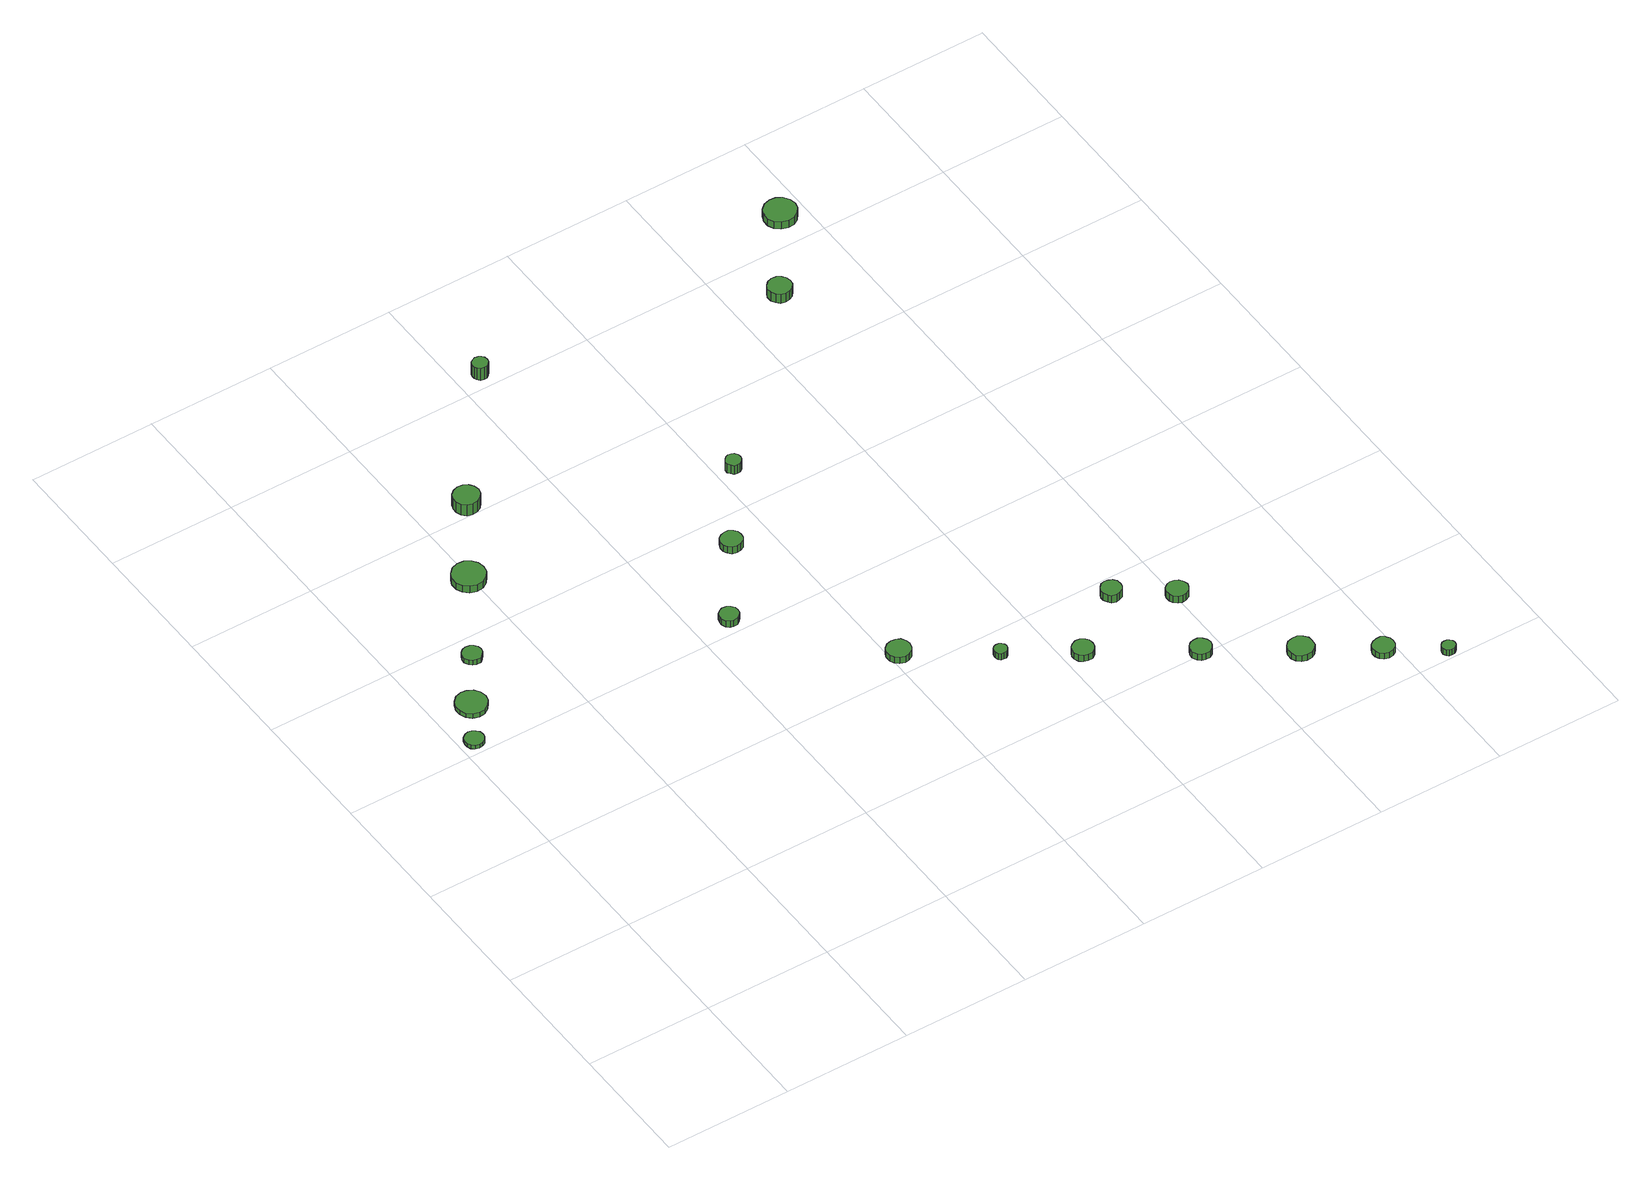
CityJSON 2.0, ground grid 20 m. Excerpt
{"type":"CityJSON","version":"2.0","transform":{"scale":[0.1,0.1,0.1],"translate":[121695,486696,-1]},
"CityObjects":{
"tree1":{"type":"SolitaryVegetationObject","attributes":{"function":"something"},"geometry":[{"type":"MultiSurface","lod":"1","boundaries":[[[0,1,2,3,4,5,6,7,8,9,10,11,12,13,14]],[[15,16,17,18,19,20,21,22,23,24,25,26,27,28,29]],[[0,29,28,1]],[[1,28,27,2]],[[2,27,26,3]],[[3,26,25,4]],[[4,25,24,5]],[[5,24,23,6]],[[6,23,22,7]],[[7,22,21,8]],[[8,21,20,9]],[[9,20,19,10]],[[10,19,18,11]],[[11,18,17,12]],[[12,17,16,13]],[[13,16,15,14]],[[14,15,29,0]]]}]},
"tree2":{"type":"SolitaryVegetationObject","attributes":{"function":"something"},"geometry":[{"type":"MultiSurface","lod":"1","boundaries":[[[30,31,32,33,34,35,36,37,38,39,40,41,42,43,44]],[[45,46,47,48,49,50,51,52,53,54,55,56,57,58,59]],[[30,59,58,31]],[[31,58,57,32]],[[32,57,56,33]],[[33,56,55,34]],[[34,55,54,35]],[[35,54,53,36]],[[36,53,52,37]],[[37,52,51,38]],[[38,51,50,39]],[[39,50,49,40]],[[40,49,48,41]],[[41,48,47,42]],[[42,47,46,43]],[[43,46,45,44]],[[44,45,59,30]]]}]},
"tree3":{"type":"SolitaryVegetationObject","attributes":{"function":"something"},"geometry":[{"type":"MultiSurface","lod":"1","boundaries":[[[60,61,62,63,64,65,66,67,68,69,70,71,72,73,74]],[[75,76,77,78,79,80,81,82,83,84,85,86,87,88,89]],[[60,89,88,61]],[[61,88,87,62]],[[62,87,86,63]],[[63,86,85,64]],[[64,85,84,65]],[[65,84,83,66]],[[66,83,82,67]],[[67,82,81,68]],[[68,81,80,69]],[[69,80,79,70]],[[70,79,78,71]],[[71,78,77,72]],[[72,77,76,73]],[[73,76,75,74]],[[74,75,89,60]]]}]},
"tree4":{"type":"SolitaryVegetationObject","attributes":{"function":"something"},"geometry":[{"type":"MultiSurface","lod":"1","boundaries":[[[90,91,92,93,94,95,96,97,98,99,100,101,102,103,104]],[[105,106,107,108,109,110,111,112,113,114,115,116,117,118,119]],[[90,119,118,91]],[[91,118,117,92]],[[92,117,116,93]],[[93,116,115,94]],[[94,115,114,95]],[[95,114,113,96]],[[96,113,112,97]],[[97,112,111,98]],[[98,111,110,99]],[[99,110,109,100]],[[100,109,108,101]],[[101,108,107,102]],[[102,107,106,103]],[[103,106,105,104]],[[104,105,119,90]]]}]},
"tree5":{"type":"SolitaryVegetationObject","attributes":{"function":"something"},"geometry":[{"type":"MultiSurface","lod":"1","boundaries":[[[120,121,122,123,124,125,126,127,128,129,130,131,132,133,134]],[[135,136,137,138,139,140,141,142,143,144,145,146,147,148,149]],[[120,149,148,121]],[[121,148,147,122]],[[122,147,146,123]],[[123,146,145,124]],[[124,145,144,125]],[[125,144,143,126]],[[126,143,142,127]],[[127,142,141,128]],[[128,141,140,129]],[[129,140,139,130]],[[130,139,138,131]],[[131,138,137,132]],[[132,137,136,133]],[[133,136,135,134]],[[134,135,149,120]]]}]},
"tree6":{"type":"SolitaryVegetationObject","attributes":{"function":"something"},"geometry":[{"type":"MultiSurface","lod":"1","boundaries":[[[150,151,152,153,154,155,156,157,158,159,160,161,162,163,164]],[[165,166,167,168,169,170,171,172,173,174,175,176,177,178,179]],[[150,179,178,151]],[[151,178,177,152]],[[152,177,176,153]],[[153,176,175,154]],[[154,175,174,155]],[[155,174,173,156]],[[156,173,172,157]],[[157,172,171,158]],[[158,171,170,159]],[[159,170,169,160]],[[160,169,168,161]],[[161,168,167,162]],[[162,167,166,163]],[[163,166,165,164]],[[164,165,179,150]]]}]},
"tree7":{"type":"SolitaryVegetationObject","attributes":{"function":"something"},"geometry":[{"type":"MultiSurface","lod":"1","boundaries":[[[180,181,182,183,184,185,186,187,188,189,190,191,192,193,194]],[[195,196,197,198,199,200,201,202,203,204,205,206,207,208,209]],[[180,209,208,181]],[[181,208,207,182]],[[182,207,206,183]],[[183,206,205,184]],[[184,205,204,185]],[[185,204,203,186]],[[186,203,202,187]],[[187,202,201,188]],[[188,201,200,189]],[[189,200,199,190]],[[190,199,198,191]],[[191,198,197,192]],[[192,197,196,193]],[[193,196,195,194]],[[194,195,209,180]]]}]},
"tree8":{"type":"SolitaryVegetationObject","attributes":{"function":"something"},"geometry":[{"type":"MultiSurface","lod":"1","boundaries":[[[210,211,212,213,214,215,216,217,218,219,220,221,222,223,224]],[[225,226,227,228,229,230,231,232,233,234,235,236,237,238,239]],[[210,239,238,211]],[[211,238,237,212]],[[212,237,236,213]],[[213,236,235,214]],[[214,235,234,215]],[[215,234,233,216]],[[216,233,232,217]],[[217,232,231,218]],[[218,231,230,219]],[[219,230,229,220]],[[220,229,228,221]],[[221,228,227,222]],[[222,227,226,223]],[[223,226,225,224]],[[224,225,239,210]]]}]},
"tree9":{"type":"SolitaryVegetationObject","attributes":{"function":"something"},"geometry":[{"type":"MultiSurface","lod":"1","boundaries":[[[240,241,242,243,244,245,246,247,248,249,250,251,252,253,254]],[[255,256,257,258,259,260,261,262,263,264,265,266,267,268,269]],[[240,269,268,241]],[[241,268,267,242]],[[242,267,266,243]],[[243,266,265,244]],[[244,265,264,245]],[[245,264,263,246]],[[246,263,262,247]],[[247,262,261,248]],[[248,261,260,249]],[[249,260,259,250]],[[250,259,258,251]],[[251,258,257,252]],[[252,257,256,253]],[[253,256,255,254]],[[254,255,269,240]]]}]},
"tree10":{"type":"SolitaryVegetationObject","attributes":{"function":"something"},"geometry":[{"type":"MultiSurface","lod":"1","boundaries":[[[270,271,272,273,274,275,276,277,278,279,280,281,282,283,284]],[[285,286,287,288,289,290,291,292,293,294,295,296,297,298,299]],[[270,299,298,271]],[[271,298,297,272]],[[272,297,296,273]],[[273,296,295,274]],[[274,295,294,275]],[[275,294,293,276]],[[276,293,292,277]],[[277,292,291,278]],[[278,291,290,279]],[[279,290,289,280]],[[280,289,288,281]],[[281,288,287,282]],[[282,287,286,283]],[[283,286,285,284]],[[284,285,299,270]]]}]},
"tree11":{"type":"SolitaryVegetationObject","attributes":{"function":"something"},"geometry":[{"type":"MultiSurface","lod":"1","boundaries":[[[300,301,302,303,304,305,306,307,308,309,310,311,312,313,314]],[[315,316,317,318,319,320,321,322,323,324,325,326,327,328,329]],[[300,329,328,301]],[[301,328,327,302]],[[302,327,326,303]],[[303,326,325,304]],[[304,325,324,305]],[[305,324,323,306]],[[306,323,322,307]],[[307,322,321,308]],[[308,321,320,309]],[[309,320,319,310]],[[310,319,318,311]],[[311,318,317,312]],[[312,317,316,313]],[[313,316,315,314]],[[314,315,329,300]]]}]},
"tree12":{"type":"SolitaryVegetationObject","attributes":{"function":"something"},"geometry":[{"type":"MultiSurface","lod":"1","boundaries":[[[330,331,332,333,334,335,336,337,338,339,340,341,342,343,344]],[[345,346,347,348,349,350,351,352,353,354,355,356,357,358,359]],[[330,359,358,331]],[[331,358,357,332]],[[332,357,356,333]],[[333,356,355,334]],[[334,355,354,335]],[[335,354,353,336]],[[336,353,352,337]],[[337,352,351,338]],[[338,351,350,339]],[[339,350,349,340]],[[340,349,348,341]],[[341,348,347,342]],[[342,347,346,343]],[[343,346,345,344]],[[344,345,359,330]]]}]},
"tree13":{"type":"SolitaryVegetationObject","attributes":{"function":"something"},"geometry":[{"type":"MultiSurface","lod":"1","boundaries":[[[360,361,362,363,364,365,366,367,368,369,370,371,372,373,374]],[[375,376,377,378,379,380,381,382,383,384,385,386,387,388,389]],[[360,389,388,361]],[[361,388,387,362]],[[362,387,386,363]],[[363,386,385,364]],[[364,385,384,365]],[[365,384,383,366]],[[366,383,382,367]],[[367,382,381,368]],[[368,381,380,369]],[[369,380,379,370]],[[370,379,378,371]],[[371,378,377,372]],[[372,377,376,373]],[[373,376,375,374]],[[374,375,389,360]]]}]},
"tree14":{"type":"SolitaryVegetationObject","attributes":{"function":"something"},"geometry":[{"type":"MultiSurface","lod":"1","boundaries":[[[390,391,392,393,394,395,396,397,398,399,400,401,402,403,404]],[[405,406,407,408,409,410,411,412,413,414,415,416,417,418,419]],[[390,419,418,391]],[[391,418,417,392]],[[392,417,416,393]],[[393,416,415,394]],[[394,415,414,395]],[[395,414,413,396]],[[396,413,412,397]],[[397,412,411,398]],[[398,411,410,399]],[[399,410,409,400]],[[400,409,408,401]],[[401,408,407,402]],[[402,407,406,403]],[[403,406,405,404]],[[404,405,419,390]]]}]},
"tree15":{"type":"SolitaryVegetationObject","attributes":{"function":"something"},"geometry":[{"type":"MultiSurface","lod":"1","boundaries":[[[420,421,422,423,424,425,426,427,428,429,430,431,432,433,434]],[[435,436,437,438,439,440,441,442,443,444,445,446,447,448,449]],[[420,449,448,421]],[[421,448,447,422]],[[422,447,446,423]],[[423,446,445,424]],[[424,445,444,425]],[[425,444,443,426]],[[426,443,442,427]],[[427,442,441,428]],[[428,441,440,429]],[[429,440,439,430]],[[430,439,438,431]],[[431,438,437,432]],[[432,437,436,433]],[[433,436,435,434]],[[434,435,449,420]]]}]},
"tree16":{"type":"SolitaryVegetationObject","attributes":{"function":"something"},"geometry":[{"type":"MultiSurface","lod":"1","boundaries":[[[450,451,452,453,454,455,456,457,458,459,460,461,462,463,464]],[[465,466,467,468,469,470,471,472,473,474,475,476,477,478,479]],[[450,479,478,451]],[[451,478,477,452]],[[452,477,476,453]],[[453,476,475,454]],[[454,475,474,455]],[[455,474,473,456]],[[456,473,472,457]],[[457,472,471,458]],[[458,471,470,459]],[[459,470,469,460]],[[460,469,468,461]],[[461,468,467,462]],[[462,467,466,463]],[[463,466,465,464]],[[464,465,479,450]]]}]},
"tree17":{"type":"SolitaryVegetationObject","attributes":{"function":"something"},"geometry":[{"type":"MultiSurface","lod":"1","boundaries":[[[480,481,482,483,484,485,486,487,488,489,490,491,492,493,494]],[[495,496,497,498,499,500,501,502,503,504,505,506,507,508,509]],[[480,509,508,481]],[[481,508,507,482]],[[482,507,506,483]],[[483,506,505,484]],[[484,505,504,485]],[[485,504,503,486]],[[486,503,502,487]],[[487,502,501,488]],[[488,501,500,489]],[[489,500,499,490]],[[490,499,498,491]],[[491,498,497,492]],[[492,497,496,493]],[[493,496,495,494]],[[494,495,509,480]]]}]},
"tree18":{"type":"SolitaryVegetationObject","attributes":{"function":"something"},"geometry":[{"type":"MultiSurface","lod":"1","boundaries":[[[510,511,512,513,514,515,516,517,518,519,520,521,522,523,524]],[[525,526,527,528,529,530,531,532,533,534,535,536,537,538,539]],[[510,539,538,511]],[[511,538,537,512]],[[512,537,536,513]],[[513,536,535,514]],[[514,535,534,515]],[[515,534,533,516]],[[516,533,532,517]],[[517,532,531,518]],[[518,531,530,519]],[[519,530,529,520]],[[520,529,528,521]],[[521,528,527,522]],[[522,527,526,523]],[[523,526,525,524]],[[524,525,539,510]]]}]},
"tree19":{"type":"SolitaryVegetationObject","attributes":{"function":"something"},"geometry":[{"type":"MultiSurface","lod":"1","boundaries":[[[540,541,542,543,544,545,546,547,548,549,550,551,552,553,554]],[[555,556,557,558,559,560,561,562,563,564,565,566,567,568,569]],[[540,569,568,541]],[[541,568,567,542]],[[542,567,566,543]],[[543,566,565,544]],[[544,565,564,545]],[[545,564,563,546]],[[546,563,562,547]],[[547,562,561,548]],[[548,561,560,549]],[[549,560,559,550]],[[550,559,558,551]],[[551,558,557,552]],[[552,557,556,553]],[[553,556,555,554]],[[554,555,569,540]]]}]},
"tree20":{"type":"SolitaryVegetationObject","attributes":{"function":"something"},"geometry":[{"type":"MultiSurface","lod":"1","boundaries":[[[570,571,572,573,574,575,576,577,578,579,580,581,582,583,584]],[[585,586,587,588,589,590,591,592,593,594,595,596,597,598,599]],[[570,599,598,571]],[[571,598,597,572]],[[572,597,596,573]],[[573,596,595,574]],[[574,595,594,575]],[[575,594,593,576]],[[576,593,592,577]],[[577,592,591,578]],[[578,591,590,579]],[[579,590,589,580]],[[580,589,588,581]],[[581,588,587,582]],[[582,587,586,583]],[[583,586,585,584]],[[584,585,599,570]]]}]}
},
"vertices":[
[38,622,15],[37,628,15],[33,633,15],[28,636,15],[22,637,15],[16,635,15],[11,631,15],[9,625,15],[9,619,15],[11,613,15],[16,609,15],[22,607,15],[28,608,15],[33,611,15],[37,616,15],[37,616,8],[33,611,8],[28,608,8],[22,607,8],[16,609,8],[11,613,8],[9,619,8],[9,625,8],[11,631,8],[16,635,8],[22,637,8],[28,636,8],[33,633,8],[37,628,8],[38,622,8],
[83,683,16],[81,693,16],[75,701,16],[66,706,16],[57,707,16],[47,704,16],[40,697,16],[36,688,16],[36,678,16],[40,669,16],[47,662,16],[57,659,16],[66,660,16],[75,665,16],[81,673,16],[81,673,8],[75,665,8],[66,660,8],[57,659,8],[47,662,8],[40,669,8],[36,678,8],[36,688,8],[40,697,8],[47,704,8],[57,707,8],[66,706,8],[75,701,8],[81,693,8],[83,683,8],
[129,763,17],[128,769,17],[124,774,17],[119,777,17],[112,778,17],[106,776,17],[102,772,17],[99,766,17],[99,760,17],[102,754,17],[106,750,17],[112,748,17],[119,748,17],[124,752,17],[128,757,17],[128,757,8],[124,752,8],[119,748,8],[112,748,8],[106,750,8],[102,754,8],[99,760,8],[99,766,8],[102,772,8],[106,776,8],[112,778,8],[119,777,8],[124,774,8],[128,769,8],[129,763,8],
[221,894,21],[219,904,21],[213,912,21],[204,918,21],[193,919,21],[183,916,21],[175,908,21],[171,899,21],[171,888,21],[175,879,21],[183,872,21],[193,868,21],[204,869,21],[213,875,21],[219,883,21],[219,883,8],[213,875,8],[204,869,8],[193,868,8],[183,872,8],[175,879,8],[171,888,8],[171,899,8],[175,908,8],[183,916,8],[193,919,8],[204,918,8],[213,912,8],[219,904,8],[221,894,8],
[297,1020,28],[295,1028,28],[290,1035,28],[283,1039,28],[274,1040,28],[266,1037,28],[260,1032,28],[257,1024,28],[257,1016,28],[260,1008,28],[266,1002,28],[274,1000,28],[283,1001,28],[290,1005,28],[295,1012,28],[295,1012,7],[290,1005,7],[283,1001,7],[274,1000,7],[266,1002,7],[260,1008,7],[257,1016,7],[257,1024,7],[260,1032,7],[266,1037,7],[274,1040,7],[283,1039,7],[290,1035,7],[295,1028,7],[297,1020,7],
[470,626,19],[469,632,19],[465,637,19],[460,640,19],[453,641,19],[448,639,19],[443,635,19],[441,629,19],[441,623,19],[443,617,19],[448,613,19],[453,611,19],[460,612,19],[465,615,19],[469,620,19],[469,620,7],[465,615,7],[460,612,7],[453,611,7],[448,613,7],[443,617,7],[441,623,7],[441,629,7],[443,635,7],[448,639,7],[453,641,7],[460,640,7],[465,637,7],[469,632,7],[470,626,7],
[633,437,19],[631,444,19],[627,451,19],[620,454,19],[613,455,19],[605,453,19],[599,448,19],[596,441,19],[596,433,19],[599,426,19],[605,421,19],[613,418,19],[620,419,19],[627,423,19],[631,429,19],[631,429,7],[627,423,7],[620,419,7],[613,418,7],[605,421,7],[599,426,7],[596,433,7],[596,441,7],[599,448,7],[605,453,7],[613,455,7],[620,454,7],[627,451,7],[631,444,7],[633,437,7],
[557,748,20],[556,755,20],[552,760,20],[546,764,20],[539,764,20],[532,762,20],[527,758,20],[524,751,20],[524,744,20],[527,738,20],[532,733,20],[539,731,20],[546,732,20],[552,735,20],[556,741,20],[556,741,7],[552,735,7],[546,732,7],[539,731,7],[532,733,7],[527,738,7],[524,744,7],[524,751,7],[527,758,7],[532,762,7],[539,764,7],[546,764,7],[552,760,7],[556,755,7],[557,748,7],
[450,1227,30],[449,1232,30],[446,1236,30],[442,1238,30],[437,1239,30],[432,1237,30],[428,1234,30],[426,1229,30],[426,1224,30],[428,1220,30],[432,1216,30],[437,1215,30],[442,1215,30],[446,1218,30],[449,1222,30],[449,1222,7],[446,1218,7],[442,1215,7],[437,1215,7],[432,1216,7],[428,1220,7],[426,1224,7],[426,1229,7],[428,1234,7],[432,1237,7],[437,1239,7],[442,1238,7],[446,1236,7],[449,1232,7],[450,1227,7],
[743,357,19],[742,361,19],[739,365,19],[736,367,19],[731,367,19],[727,366,19],[724,363,19],[723,359,19],[723,355,19],[724,351,19],[727,348,19],[731,347,19],[736,347,19],[739,349,19],[742,353,19],[742,353,7],[739,349,7],[736,347,7],[731,347,7],[727,348,7],[724,351,7],[723,355,7],[723,359,7],[724,363,7],[727,366,7],[731,367,7],[736,367,7],[739,365,7],[742,361,7],[743,357,7],
[640,874,24],[639,879,24],[636,883,24],[632,885,24],[627,886,24],[622,884,24],[619,881,24],[616,876,24],[616,871,24],[619,867,24],[622,863,24],[627,862,24],[632,862,24],[636,865,24],[639,869,24],[639,869,7],[636,865,7],[632,862,7],[627,862,7],[622,863,7],[619,867,7],[616,871,7],[616,876,7],[619,881,7],[622,884,7],[627,886,7],[632,885,7],[636,883,7],[639,879,7],[640,874,7],
[846,295,19],[845,302,19],[841,307,19],[835,311,19],[828,312,19],[821,309,19],[816,305,19],[813,299,19],[813,292,19],[816,285,19],[821,281,19],[828,279,19],[835,279,19],[841,283,19],[845,288,19],[845,288,7],[841,283,7],[835,279,7],[828,279,7],[821,281,7],[816,285,7],[813,292,7],[813,299,7],[816,305,7],[821,309,7],[828,312,7],[835,311,7],[841,307,7],[845,302,7],[846,295,7],
[984,204,20],[982,211,20],[978,216,20],[972,220,20],[965,220,20],[959,218,20],[954,214,20],[951,207,20],[951,201,20],[954,194,20],[959,190,20],[965,188,20],[972,188,20],[978,192,20],[982,197,20],[982,197,8],[978,192,8],[972,188,8],[965,188,8],[959,190,8],[954,194,8],[951,201,8],[951,207,8],[954,214,8],[959,218,8],[965,220,8],[972,220,8],[978,216,8],[982,211,8],[984,204,8],
[943,370,21],[942,377,21],[938,382,21],[932,385,21],[926,386,21],[919,384,21],[915,379,21],[912,373,21],[912,367,21],[915,361,21],[919,356,21],[926,354,21],[932,355,21],[938,358,21],[942,364,21],[942,364,7],[938,358,7],[932,355,7],[926,354,7],[919,356,7],[915,361,7],[912,367,7],[912,373,7],[915,379,7],[919,384,7],[926,386,7],[932,385,7],[938,382,7],[942,377,7],[943,370,7],
[1021,318,20],[1019,325,20],[1015,331,20],[1009,334,20],[1002,335,20],[996,333,20],[990,328,20],[988,322,20],[988,315,20],[990,309,20],[996,304,20],[1002,302,20],[1009,303,20],[1015,306,20],[1019,312,20],[1019,312,7],[1015,306,7],[1009,303,7],[1002,302,7],[996,304,7],[990,309,7],[988,315,7],[988,322,7],[990,328,7],[996,333,7],[1002,335,7],[1009,334,7],[1015,331,7],[1019,325,7],[1021,318,7],
[1104,128,19],[1103,136,19],[1098,142,19],[1091,147,19],[1082,147,19],[1074,145,19],[1068,139,19],[1065,132,19],[1065,123,19],[1068,116,19],[1074,110,19],[1082,108,19],[1091,109,19],[1098,113,19],[1103,119,19],[1103,119,8],[1098,113,8],[1091,109,8],[1082,108,8],[1074,110,8],[1068,116,8],[1065,123,8],[1065,132,8],[1068,139,8],[1074,145,8],[1082,147,8],[1091,147,8],[1098,142,8],[1103,136,8],[1104,128,8],
[1198,65,19],[1197,71,19],[1193,77,19],[1187,81,19],[1180,81,19],[1173,79,19],[1168,75,19],[1165,68,19],[1165,61,19],[1168,55,19],[1173,50,19],[1180,48,19],[1187,49,19],[1193,52,19],[1197,58,19],[1197,58,8],[1193,52,8],[1187,49,8],[1180,48,8],[1173,50,8],[1168,55,8],[1165,61,8],[1165,68,8],[1168,75,8],[1173,79,8],[1180,81,8],[1187,81,8],[1193,77,8],[1197,71,8],[1198,65,8],
[893,1126,24],[892,1133,24],[887,1139,24],[881,1143,24],[873,1144,24],[866,1142,24],[861,1137,24],[857,1130,24],[857,1122,24],[861,1115,24],[866,1110,24],[873,1108,24],[881,1109,24],[887,1112,24],[892,1119,24],[892,1119,7],[887,1112,7],[881,1109,7],[873,1108,7],[866,1110,7],[861,1115,7],[857,1122,7],[857,1130,7],[861,1137,7],[866,1142,7],[873,1144,7],[881,1143,7],[887,1139,7],[892,1133,7],[893,1126,7],
[1268,14,19],[1267,18,19],[1264,22,19],[1261,24,19],[1256,24,19],[1252,23,19],[1249,20,19],[1247,16,19],[1247,12,19],[1249,8,19],[1252,5,19],[1256,4,19],[1261,4,19],[1264,6,19],[1267,10,19],[1267,10,8],[1264,6,8],[1261,4,8],[1256,4,8],[1252,5,8],[1249,8,8],[1247,12,8],[1247,16,8],[1249,20,8],[1252,23,8],[1256,24,8],[1261,24,8],[1264,22,8],[1267,18,8],[1268,14,8],
[986,1253,21],[984,1263,21],[978,1272,21],[969,1277,21],[959,1278,21],[949,1275,21],[941,1268,21],[937,1259,21],[937,1248,21],[941,1239,21],[949,1232,21],[959,1229,21],[969,1230,21],[978,1235,21],[984,1243,21],[984,1243,7],[978,1235,7],[969,1230,7],[959,1229,7],[949,1232,7],[941,1239,7],[937,1248,7],[937,1259,7],[941,1268,7],[949,1275,7],[959,1278,7],[969,1277,7],[978,1272,7],[984,1263,7],[986,1253,7]
]}
